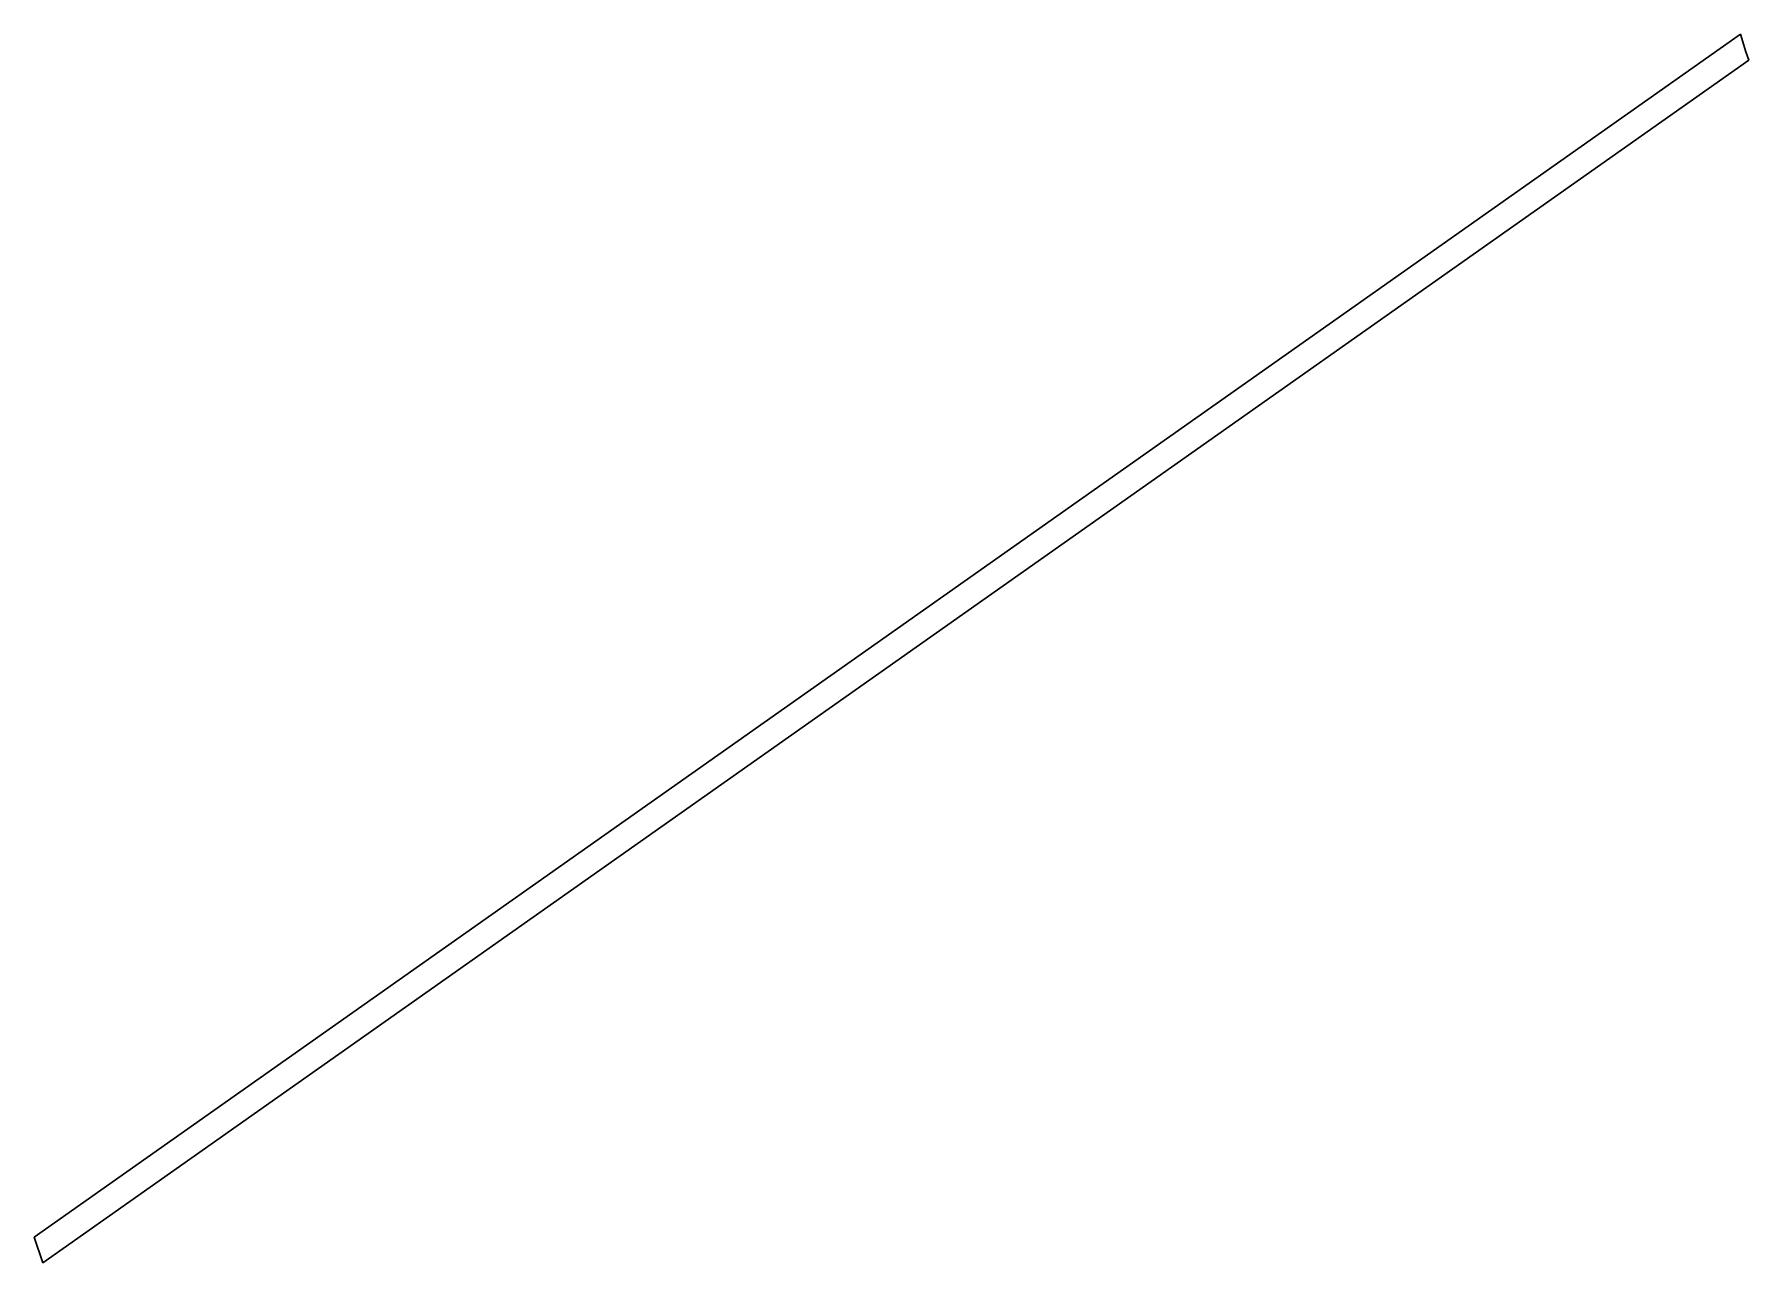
# Model space of a CAD drawing. Extents: x 613656 to 614098, y 647837 to 648154.
import ezdxf

# ---------------------------------------------------------------- set-up
doc = ezdxf.new("R2010")
doc.units = 0
doc.layers.add('_PARCELA_NOU_feb2025', color=50, linetype='Continuous')

msp = doc.modelspace()

# ---------------------------------------------------------------- linework, layer by layer
at = {"layer": '_PARCELA_NOU_feb2025'}
msp.add_lwpolyline([(614097.24, 648149.79), (614098, 648147.62), (613657.79, 647837.17), (613655.54, 647843.76), (614095.86, 648154.29)], close=True, dxfattribs=at)

doc.saveas('drawing.dxf')
